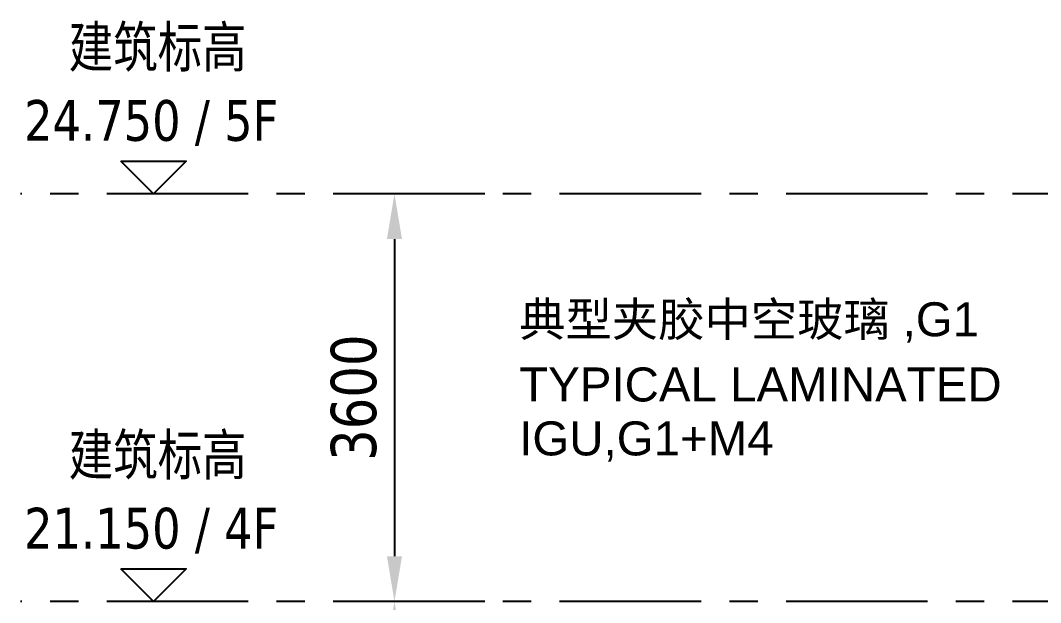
# Model space of a CAD drawing. Header units: millimetres. Extents: x 434053 to 1059003, y -2417481 to 936527.
# Drawn here: x 626151 to 635161, y -2231025 to -2225885 of the extents above; entities that cross this region are included whole.
import ezdxf
from ezdxf.enums import TextEntityAlignment as Align

# ---------------------------------------------------------------- set-up
doc = ezdxf.new("R2010")
doc.units = ezdxf.units.MM
doc.header["$LTSCALE"] = 1000
doc.header["$MEASUREMENT"] = 0
doc.linetypes.add('CENTER', pattern=[2, 1.25, -0.25, 0.25, -0.25])
doc.layers.get('Defpoints').update_dxf_attribs({"color": 6})
doc.layers.add('A-ANNO-NOTE', color=3, linetype='Continuous', lineweight=5)
for name, color, linetype in [('GRID', 8, 'CENTER'), ('HZHZNEWPLOTLAYER#@$TT', 7, 'Continuous'), ('SYMBOL', 7, 'Continuous')]:
    doc.layers.add(name, color=color, linetype=linetype)
doc.styles.add('Arial_1', font='arial.ttf', dxfattribs={"height": 300})
doc.styles.add('CHINESE', font='simhei.ttf', dxfattribs={"width": 0.8})
doc.styles.add('Microsoft YaHei', font='', dxfattribs={"height": 300})
doc.styles.add('VERDANA', font='verdana.ttf', dxfattribs={"width": 0.8})
doc.styles.get('Microsoft YaHei').set_extended_font_data('Microsoft YaHei')
doc.dimstyles.new('A1-1-120', dxfattribs={"dimscale": 110, "dimtxt": 4, "dimasz": 4, "dimexe": 2, "dimexo": 2, "dimgap": 1.5, "dimtad": 1, "dimdec": 1, "dimdsep": 46, "dimtxsty": 'VERDANA', "dimcen": 0, "dimdle": 1, "dimclrd": 256, "dimclre": 256, "dimclrt": 2, "dimadec": 0, "dimazin": 0, "dimtfac": 1, "dimtdec": 1, "dimtmove": 0, "dimatfit": 2, "dimfxl": 1, "dimtolj": 1, "dimtzin": 0, "dimlwd": -1, "dimlwe": -1, "dimarcsym": 1})

# ---------------------------------------------------------------- blocks, each defined once
blk = doc.blocks.new('*D399')
at = {"transparency": 16777216}
for p, q in [((158319.8, 24750), (157320.9, 24750)), ((157520.9, 24350), (157520.9, 21550)), ((158319.8, 21150), (157320.9, 21150))]:
    blk.add_line(p, q, dxfattribs=at)
for points in [[(157454.2, 24350), (157587.6, 24350), (157520.9, 24750)], [(157454.2, 21550), (157587.6, 21550), (157520.9, 21150)]]:
    blk.add_solid(points, dxfattribs=at)
at = {"layer": 'Defpoints', "color": 0, "transparency": 16777216}
for p in [(158519.8, 24750), (157520.9, 21150), (158519.8, 21150)]:
    blk.add_point(p, dxfattribs=at)
at = {"color": 2, "transparency": 16777216, "insert": (157162.6, 22950), "char_height": 400, "width": 1107.531, "attachment_point": 5, "rotation": 90, "style": 'VERDANA'}
blk.add_mtext('\\A1;3600', dxfattribs=at)
blk = doc.blocks.new('*D400')
at = {"transparency": 16777216}
for p, q in [((158319.8, 21150), (157320.9, 21150)), ((157520.9, 20750), (157520.9, 19400)), ((158319.8, 19000), (157320.9, 19000))]:
    blk.add_line(p, q, dxfattribs=at)
for points in [[(157454.2, 20750), (157587.6, 20750), (157520.9, 21150)], [(157454.2, 19400), (157587.6, 19400), (157520.9, 19000)]]:
    blk.add_solid(points, dxfattribs=at)
at = {"layer": 'Defpoints', "color": 0, "transparency": 16777216}
for p in [(158519.8, 21150), (157520.9, 19000), (158519.8, 19000)]:
    blk.add_point(p, dxfattribs=at)
at = {"color": 2, "transparency": 16777216, "insert": (157162.6, 20075), "char_height": 400, "width": 1107.531, "attachment_point": 5, "rotation": 90, "style": 'VERDANA'}
blk.add_mtext('\\A1;2150', dxfattribs=at)
blk = doc.blocks.new('L-FL-S2')
blk.add_lwpolyline([(-2, 2), (2, 2), (0, 0)], close=True)
at = {"color": 2, "style": 'VERDANA', "width": 0.8}
for tag, p in [('1/F', (0, 7)), ('0.00', (0, 3.25))]:
    blk.add_attdef(tag, text='', height=2.5, dxfattribs=at).set_placement(p, align=Align.CENTER)
blk = doc.blocks.new('A$C6AE5520D')
at = {"layer": 'GRID'}
for p, q in [((18270.87, 28965.14), (258.38, 28965.14)), ((18270.87, 25365.14), (258.38, 25365.14))]:
    blk.add_line(p, q, dxfattribs=at)
at = {"layer": 'SYMBOL'}
ref = blk.add_blockref('L-FL-S2', (1434.7, 28965.14), dxfattribs=dict(at, xscale=144, yscale=144, zscale=144))
ref.add_attrib('1/F', '建筑标高', dxfattribs={"layer": '0', "color": 6, "height": 360, "style": 'CHINESE', "width": 0.8}).set_placement((1470.78, 29973.14), align=Align.BOTTOM_CENTER)
ref.add_attrib('0.00', '24.750 / 5F', dxfattribs={"layer": '0', "color": 2, "height": 360, "style": 'VERDANA', "width": 0.8}).set_placement((1413.62, 29433.14), align=Align.CENTER)
ref = blk.add_blockref('L-FL-S2', (1434.7, 25365.14), dxfattribs=dict(at, xscale=144, yscale=144, zscale=144))
ref.add_attrib('1/F', '建筑标高', dxfattribs={"layer": '0', "color": 6, "height": 360, "style": 'CHINESE', "width": 0.8}).set_placement((1470.78, 26373.14), align=Align.BOTTOM_CENTER)
ref.add_attrib('0.00', '21.150 / 4F', dxfattribs={"layer": '0', "color": 2, "height": 360, "style": 'VERDANA', "width": 0.8}).set_placement((1413.62, 25833.14), align=Align.CENTER)
at = {"layer": 'A-ANNO-NOTE', "char_height": 300, "attachment_point": 1}
for s, insert, width, style in [('典型\\fMicrosoft YaHei|b0|i0|c134|p34|;夹胶中空玻璃', (4663.87, 28007.17), 4104.64, 'Microsoft YaHei'), (',G1', (8050.53, 28007.17), 833.755, 'Arial_1'), ('TYPICAL LAMINATED ', (4663.87, 27431.7), 5387.34, 'Arial_1'), ('IGU,G1+M4', (4663.87, 26955.45), 2757.805, 'Arial_1')]:
    blk.add_mtext(s, dxfattribs=dict(at, insert=insert, width=width, style=style))
for base, p1, p2, picture, middle in [((3562.25, 25365.14), (4561.13, 28965.14), (4561.13, 25365.14), '*D399', (3203.92, 27165.14)), ((3562.25, 23215.14), (4561.13, 25365.14), (4561.13, 23215.14), '*D400', (3203.92, 24290.14))]:
    dim = blk.add_linear_dim(base=base, p1=p1, p2=p2, angle=90, dimstyle='A1-1-120')
    dim.commit()
    dim.dimension.update_dxf_attribs({"geometry": picture, "text_midpoint": middle, "insert": (-153958.65, 4215.14)})

msp = doc.modelspace()

# ---------------------------------------------------------------- block references
at = {"layer": 'HZHZNEWPLOTLAYER#@$TT'}
msp.add_blockref('A$C6AE5520D', (625892.3, -2256381.3), dxfattribs=at)

doc.saveas('drawing.dxf')
